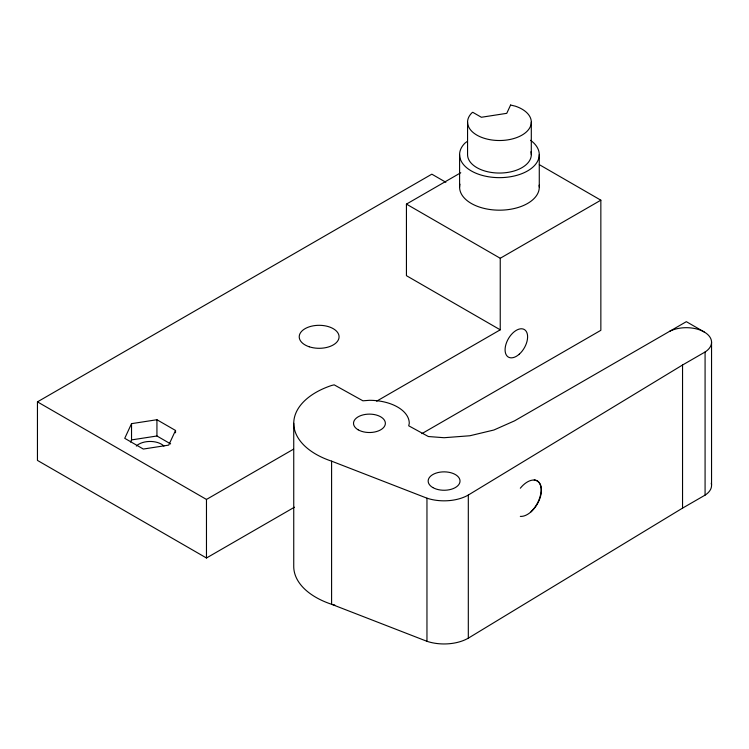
<?xml version="1.0" encoding="UTF-8"?>
<svg xmlns="http://www.w3.org/2000/svg" width="749" height="749" viewBox="0 0 749 749"><rect width="100%" height="100%" fill="white"/><g stroke="black" fill="none" stroke-linecap="round" stroke-linejoin="round"><path stroke-width="1.12" d="M131.534 423.653L124.737 438.315L143.321 449.054L168.722 445.121L175.528 430.46L156.934 419.73L131.534 423.653L131.534 439.916L130.569 442.013M531.013 511.839L534.234 508.15A19.914 11.207 -61.2 0 0 541.096 489.893A19.914 11.207 -61.2 0 0 534.234 479.978L534.411 480.081M467.067 141.542L464.932 143.143A39.837 23.004 0 0 0 475.381 172.982A39.837 23.004 0 0 0 527.951 170.706A39.837 23.004 0 0 0 530.582 140.306M331.592 461.159L426.958 498.179A34.257 19.783 0 0 0 468.312 495.042L682.545 365.006L705.081 352.002A25.232 14.568 0 0 0 704.172 331.957L686.346 321.667L514.516 420.872L493.881 430.01L469.866 435.759L444.091 437.716L428.362 436.527L408.711 425.797L409.272 423.316A39.837 23.004 0 0 0 369.435 400.312L362.909 400.809L334.185 384.846L331.592 385.473A75.696 43.704 0 0 0 331.592 461.159L331.592 604.284L426.958 641.303A34.257 19.783 0 0 0 468.312 638.167L682.545 508.131L705.081 495.126A25.232 14.568 0 0 0 711.269 483.161M294.451 507.204L206.471 557.996L37.45 460.41L37.45 401.857L431.836 174.171L445.87 182.269M406.435 204.112L500.238 258.265L500.238 329.822L406.435 275.679L406.435 204.112L460.757 172.747M500.238 258.265L600.848 200.189L600.857 330.3L421.865 433.643M206.471 557.996L206.471 499.443L293.58 449.147M376.625 401.183L500.238 329.822M131.534 439.916L156.934 435.993L170.632 443.904M334.812 605.061L331.592 604.284A75.696 43.704 0 0 1 293.739 566.441L293.739 423.316M539.327 164.658L600.848 200.189M37.45 401.857L206.471 499.443M711.55 341.872L711.55 484.996M705.081 352.002L705.081 495.126M682.545 365.006L682.545 508.131M539.271 154.64L539.28 187.175M531.303 122.115L531.303 154.64M468.312 495.042L468.312 638.167M467.563 122.115L467.563 154.65A31.87 18.397 0 0 0 501.933 172.991A31.87 18.397 0 0 0 530.91 151.766M459.596 154.65L459.596 187.175M426.958 498.179L426.958 641.303M175.528 430.46L175.528 432.782M156.934 419.73L156.934 435.993M136.327 446.058A15.935 9.203 0 0 1 163.928 446.058M539.13 185.172A39.837 23.004 0 0 1 498.562 210.169A39.837 23.004 0 0 1 459.942 184.17M669.447 331.423A25.232 14.568 0 0 1 704.172 331.957M520.321 488.217A19.923 11.497 -60 0 1 541.452 490.099A19.923 11.497 -60 0 1 520.321 516.379M510.603 105.038L506.755 113.333L481.364 117.265L472.703 112.266L471.833 112.921A31.87 18.397 0 0 0 483.498 138.05A31.87 18.397 0 0 0 527.034 131.318A31.87 18.397 0 0 0 515.368 106.18L510.603 105.038M309.197 346.768A19.923 11.497 0 0 0 339.072 336.807A19.923 11.497 0 0 0 309.197 326.845A19.923 11.497 0 0 0 309.197 346.768M519.263 354.193A15.935 9.203 -60 0 0 524.309 329.513A15.935 9.203 -60 0 0 505.463 346.225A15.935 9.203 -60 0 0 519.263 354.193M358.172 429.823A15.935 9.203 0 0 0 384.827 425.694A15.935 9.203 0 0 0 365.315 414.431A15.935 9.203 0 0 0 358.172 429.823M432.819 487.562A15.935 9.203 0 0 0 459.483 483.433A15.935 9.203 0 0 0 439.963 472.17A15.935 9.203 0 0 0 432.819 487.562"/></g></svg>
